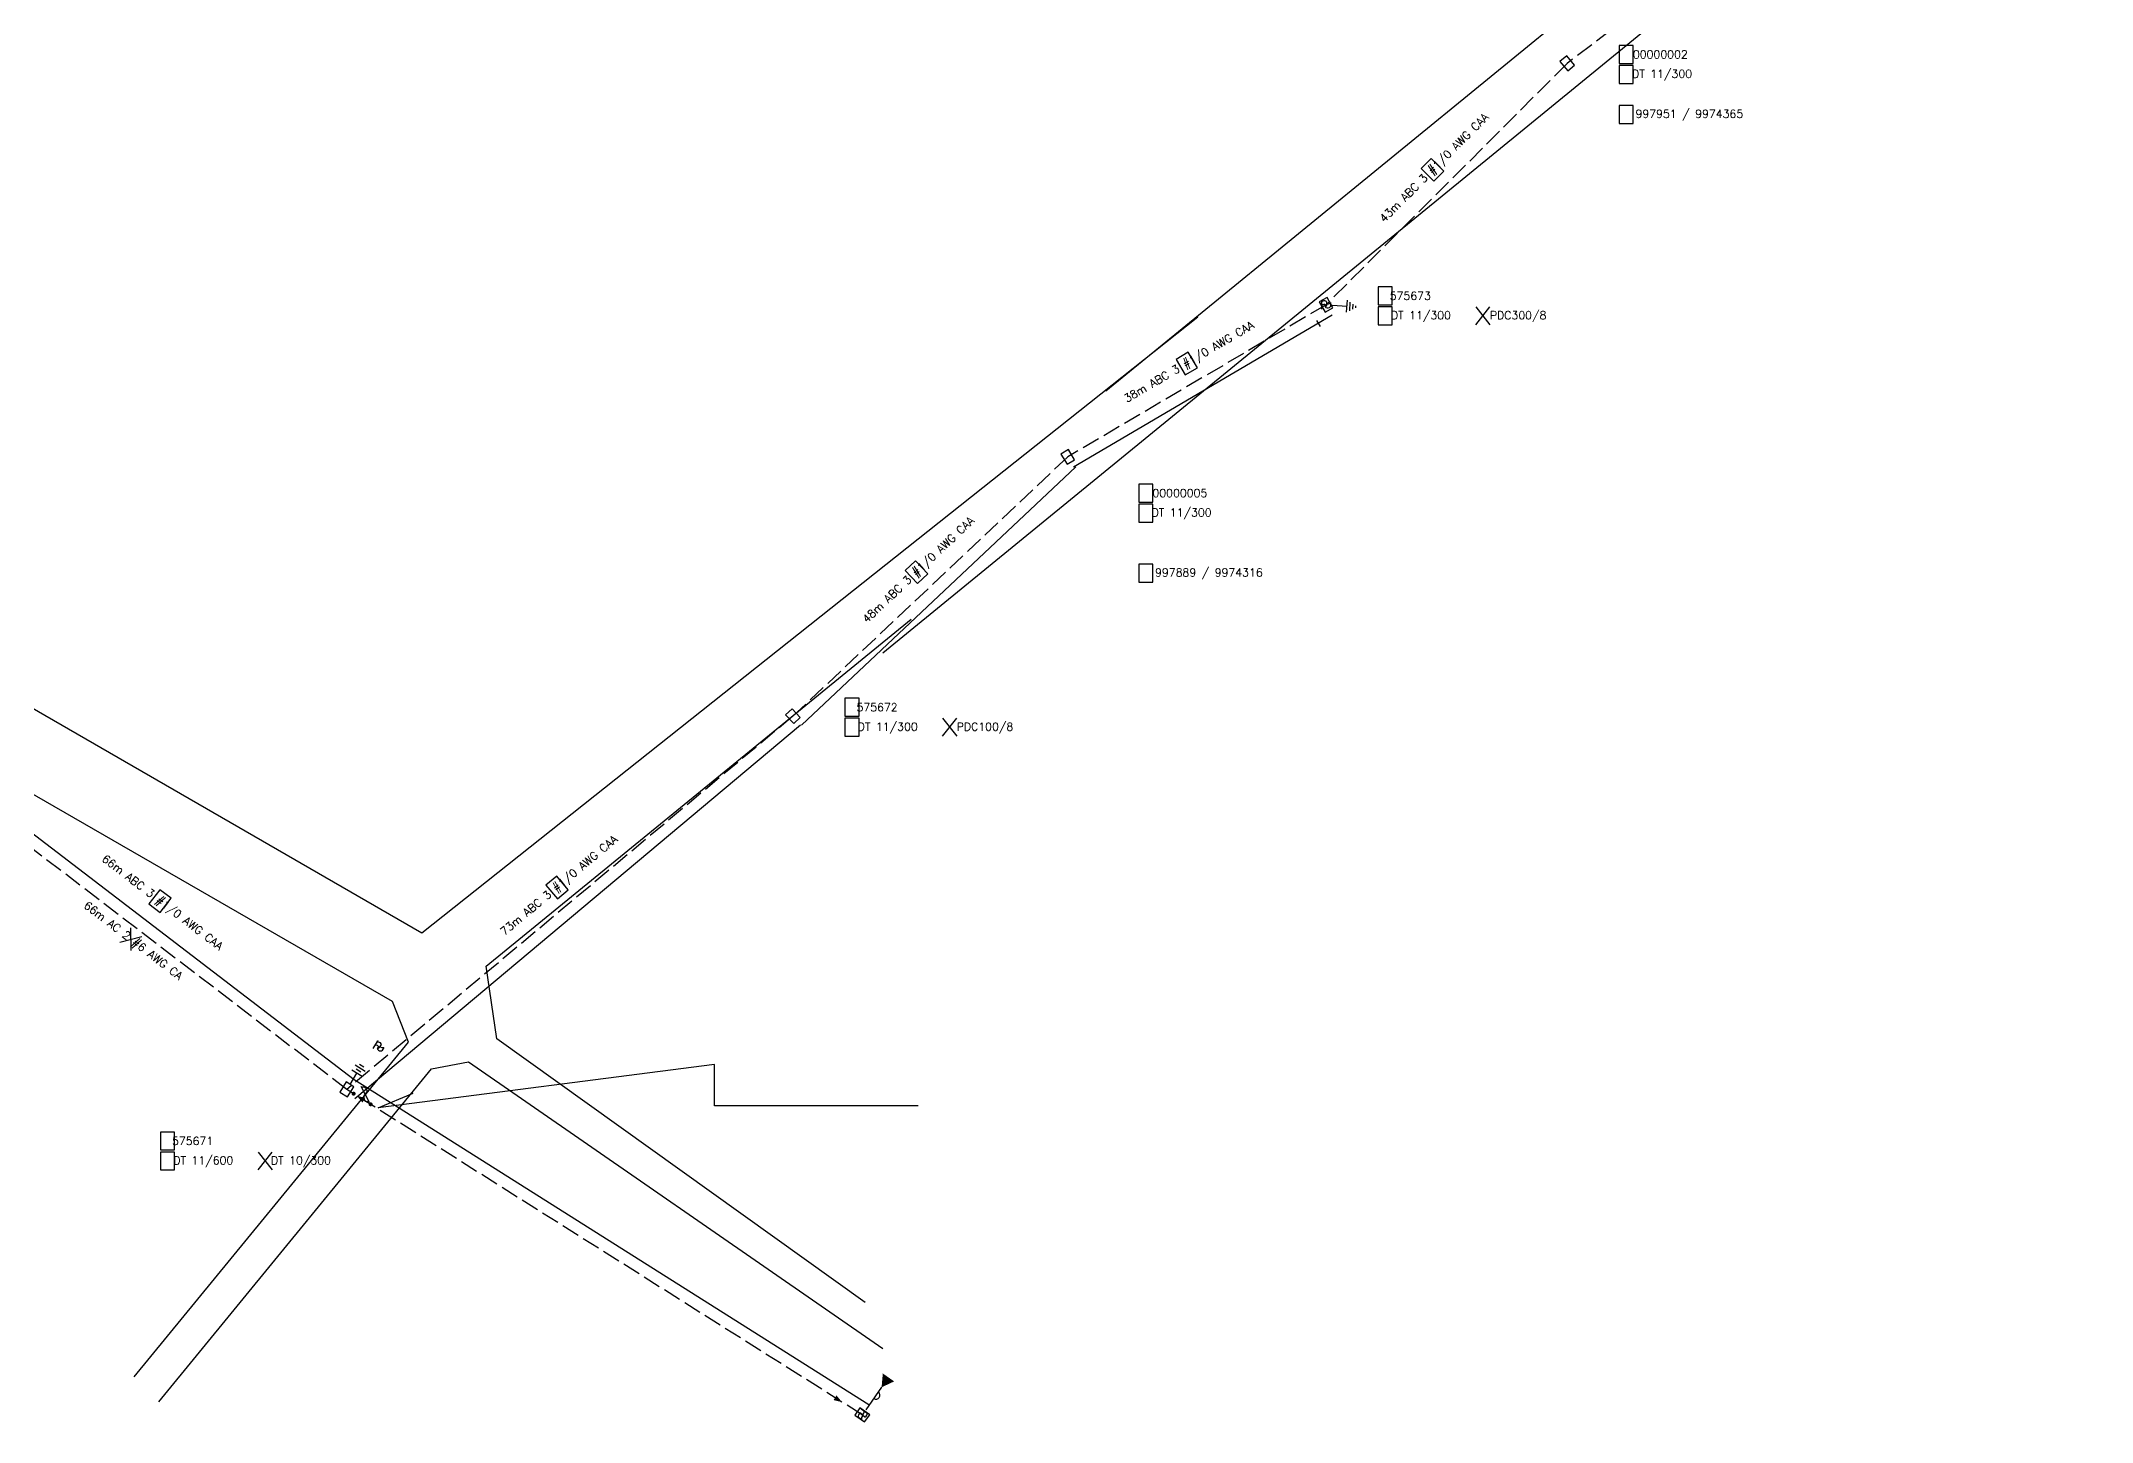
# Model space of a CAD drawing. Extents: x 936087 to 998074, y 9974195 to 10005451.
# Drawn here: x 997760.7 to 998017, y 9974195.1 to 9974367.7 of the extents above; entities that cross this region are included whole.
import ezdxf
from ezdxf.enums import TextEntityAlignment as Align

# ---------------------------------------------------------------- set-up
doc = ezdxf.new("R2010")
doc.units = 0
doc.header["$LTSCALE"] = 3
doc.linetypes.add('DASHED', pattern=[1, 0.75, -0.25])
for name, color, linetype in [('ENCABECAMENTO', 5, 'CONTINUOUS'), ('ENCABECAMENTO_PROJ', 1, 'CONTINUOUS'), ('INSTALACAO_CARGA', 4, 'CONTINUOUS'), ('INSTALACAO_MANOBRA_PROJ', 1, 'CONTINUOUS'), ('IP', 7, 'CONTINUOUS'), ('IP_PROJ', 1, 'CONTINUOUS'), ('PONTO_GEOGRAFICO', 7, 'CONTINUOUS'), ('PONTO_GEOGRAFICO_PROJ', 6, 'CONTINUOUS'), ('TEXTO_PG_COORD_PROJ', 7, 'CONTINUOUS'), ('TEXTO_PG_NUMERO_PROJ', 7, 'CONTINUOUS'), ('TEXTO_PG_PROJ', 7, 'CONTINUOUS'), ('TEXTO_PG_RETI', 7, 'CONTINUOUS'), ('TEXTO_TP_PROJ', 7, 'CONTINUOUS'), ('TEXTO_TP_RETI', 7, 'CONTINUOUS'), ('TRECHO_PRIMARIO', 5, 'DASHED'), ('TRECHO_PRIMARIO_PROJ', 1, 'DASHED'), ('TRECHO_SECUNDARIO', 1, 'CONTINUOUS'), ('TRECHO_SECUNDARIO_PROJ', 6, 'CONTINUOUS')]:
    doc.layers.add(name, color=color, linetype=linetype)
doc.styles.get("Standard").update_dxf_attribs({"font": 'ROMANS', "width": 0.8})

# ---------------------------------------------------------------- blocks, each defined once
blk = doc.blocks.new('00F1')
at = {"color": 0}
for p, q in [((-1.08, -1.13), (-1.08, 0.94)), ((0.08, 0.75), (0.08, -0.21)), ((1.08, 0.53), (1.08, -0.43)), ((-0.14, -0.51), (-0.14, -0.01))]:
    blk.add_line(p, q, dxfattribs=at)
blk.add_circle((-1.08, 1.02), 0.0836, dxfattribs=at)
for centre, radius, start, end in [((-0.45, 0.13), 0.884, 59.3245, 135.4578), ((-0.45, -0.83), 0.884, 59.3245, 135.4578), ((-0.08, 0.75), 0.159, 0, 59.3245), ((0.38, 1.08), 0.884, 249.6513, 322.1639), ((0.02, -0.51), 0.159, 108.4593, 239.6814), ((0.38, 0.11), 0.884, 239.6814, 322.1639), ((-0.08, -0.21), 0.159, 288.4593, 59.3245)]:
    blk.add_arc(centre, radius, start, end, dxfattribs=at)
blk = doc.blocks.new('002F')
at = {"color": 0}
blk.add_lwpolyline([(-1.11328, 1.5), (-1.11328, -1.5), (1.113281, -1.5), (1.113281, 1.5)], close=True, dxfattribs=at)
blk = doc.blocks.new('005C')
at = {"color": 0}
blk.add_line((8.42, 0), (1.5, 0), dxfattribs=at)
for centre, radius, start, end in [((4, 0), 0, 0, 180), ((6, 0), 1, 180, 0)]:
    blk.add_arc(centre, radius, start, end, dxfattribs=at)
blk.add_solid([(8.42, 0), (11.42, 1.73), (11.42, -1.73)], dxfattribs=at)
blk = doc.blocks.new('0077')
at = {"color": 0}
for p, q in [((6.566237, 0.249023), (2.667854, 2.499755)), ((4.520022, 1.009217), (4.611348, 1.785175))]:
    blk.add_line(p, q, dxfattribs=at)
at = {"color": 0, "const_width": 0.498046}
for points in [[(1.749023, 0, 1), (2.24707, 0, 1)], [(6.748535, 0, 1), (7.246582, 0, 1)]]:
    blk.add_lwpolyline(points, format="xyb", close=True, dxfattribs=at)
at = {"color": 0}
for centre, start, end in [((3.709929, 1.891267), 353.2874, 149.6257), ((5.421441, 0.903125), 173.2874, 330.3742)]:
    blk.add_arc(centre, 0.907641, start, end, dxfattribs=at)
blk = doc.blocks.new('0039')
at = {"color": 0}
for p, q in [((1.499999, 0), (4.784179, 0)), ((4.784179, -1.5), (4.784179, 1.5)), ((5.516601, -0.66503), (5.516601, 0.665039)), ((6.249023, -1.5), (6.249023, 1.5)), ((6.981445, -0.66503), (6.981445, 0.665039))]:
    blk.add_line(p, q, dxfattribs=at)
blk = doc.blocks.new('003A')
at = {"color": 0}
for p, q in [((1.5, 0), (5.26, 0)), ((5.26, -1.5), (5.26, 1.5)), ((5.99, -1.08), (5.99, 1.08)), ((6.72, -0.65), (6.72, 0.65)), ((7.46, -0.23), (7.46, 0.23))]:
    blk.add_line(p, q, dxfattribs=at)
blk = doc.blocks.new('004B')
at = {"color": 0}
blk.add_solid([(0, 0), (2.050781, -0.6958), (2.050781, 0.6958)], dxfattribs=at)
blk = doc.blocks.new('0048')
at = {"color": 0}
blk.add_line((0, -0.8789), (0, 0.878906), dxfattribs=at)

msp = doc.modelspace()

# ---------------------------------------------------------------- linework, layer by layer
at = {"layer": 'MUB_PROJ', "color": 84}
for p, q in [((997893.8, 9974323.98), (998017.04, 9974424.66)), ((997865.92, 9974291.24), (997977.44, 9974382.4)), ((997905.28, 9974333.18), (997808.32, 9974256.2)), ((997808.32, 9974256.2), (997721.01, 9974306.52)), ((997804.63, 9974247.65), (997718.56, 9974297.21)), ((997816.36, 9974252.07), (997869.46, 9974295.44)), ((997869.46, 9974295.44), (997869.46, 9974295.44)), ((997817.69, 9974243), (997816.36, 9974252.07)), ((997806.62, 9974242.56), (997804.63, 9974247.65)), ((997772.33, 9974200.74), (997806.62, 9974242.56)), ((997863.71, 9974210.03), (997817.69, 9974243)), ((997809.5, 9974239.24), (997814.15, 9974240.13)), ((997814.15, 9974240.13), (997865.92, 9974204.28)), ((997775.43, 9974197.64), (997809.5, 9974239.24)), ((997865.92, 9974204.28), (997865.92, 9974204.28))]:
    msp.add_line(p, q, dxfattribs=at)
at = {"layer": 'TEXTO_INDICADOR', "color": 5}
for p, q in [((997844.9, 9974239.76), (997802.84, 9974234.37)), ((997844.9, 9974234.6), (997844.9, 9974239.76)), ((997802.84, 9974234.37), (997807.2, 9974236.21)), ((997870.34, 9974234.6), (997844.9, 9974234.6))]:
    msp.add_line(p, q, dxfattribs=at)
at = {"layer": 'TEXTO_PG_COORD_PROJ', "color": 6}
for p, q in [((997959.72, 9974359.62), (997957.95, 9974359.62)), ((997957.95, 9974359.62), (997957.95, 9974357.39)), ((997957.95, 9974357.39), (997959.72, 9974357.39)), ((997959.72, 9974357.39), (997959.72, 9974359.62)), ((997899.67, 9974302.31), (997897.91, 9974302.31)), ((997897.91, 9974302.31), (997897.91, 9974300.07)), ((997899.67, 9974300.07), (997899.67, 9974302.31)), ((997897.91, 9974300.07), (997899.67, 9974300.07))]:
    msp.add_line(p, q, dxfattribs=at)
at = {"layer": 'TEXTO_PG_NUMERO_PROJ', "color": 6}
for p, q in [((997959.72, 9974367.12), (997957.95, 9974367.12)), ((997957.95, 9974367.12), (997957.95, 9974364.89)), ((997959.72, 9974364.89), (997959.72, 9974367.12)), ((997957.95, 9974364.89), (997959.72, 9974364.89)), ((997929.59, 9974336.96), (997927.82, 9974336.96)), ((997927.82, 9974336.96), (997927.82, 9974334.72)), ((997929.59, 9974334.72), (997929.59, 9974336.96)), ((997927.82, 9974334.72), (997929.59, 9974334.72)), ((997899.67, 9974312.31), (997897.91, 9974312.31)), ((997897.91, 9974312.31), (997897.91, 9974310.07)), ((997899.67, 9974310.07), (997899.67, 9974312.31)), ((997897.91, 9974310.07), (997899.67, 9974310.07)), ((997862.95, 9974285.54), (997861.18, 9974285.54)), ((997861.18, 9974285.54), (997861.18, 9974283.3)), ((997862.95, 9974283.3), (997862.95, 9974285.54)), ((997861.18, 9974283.3), (997862.95, 9974283.3)), ((997777.4, 9974231.34), (997775.63, 9974231.34)), ((997775.63, 9974231.34), (997775.63, 9974229.1)), ((997777.4, 9974229.1), (997777.4, 9974231.34)), ((997775.63, 9974229.1), (997777.4, 9974229.1))]:
    msp.add_line(p, q, dxfattribs=at)
at = {"layer": 'TEXTO_PG_PROJ', "color": 6}
for p, q in [((997959.72, 9974364.62), (997957.95, 9974364.62)), ((997957.95, 9974364.62), (997957.95, 9974362.39)), ((997959.72, 9974362.39), (997959.72, 9974364.62)), ((997957.95, 9974362.39), (997959.72, 9974362.39)), ((997929.59, 9974334.46), (997927.82, 9974334.46)), ((997927.82, 9974334.46), (997927.82, 9974332.22)), ((997929.59, 9974332.22), (997929.59, 9974334.46)), ((997927.82, 9974332.22), (997929.59, 9974332.22)), ((997899.67, 9974309.81), (997897.91, 9974309.81)), ((997897.91, 9974309.81), (997897.91, 9974307.57)), ((997899.67, 9974307.57), (997899.67, 9974309.81)), ((997897.91, 9974307.57), (997899.67, 9974307.57)), ((997862.95, 9974283.04), (997861.18, 9974283.04)), ((997861.18, 9974283.04), (997861.18, 9974280.8)), ((997862.95, 9974280.8), (997862.95, 9974283.04)), ((997861.18, 9974280.8), (997862.95, 9974280.8)), ((997777.4, 9974228.84), (997775.63, 9974228.84)), ((997775.63, 9974228.84), (997775.63, 9974226.6)), ((997775.63, 9974226.6), (997777.4, 9974226.6)), ((997777.4, 9974226.6), (997777.4, 9974228.84))]:
    msp.add_line(p, q, dxfattribs=at)
at = {"layer": 'TEXTO_PG_RETI', "color": 7}
for p, q in [((997940.02, 9974334.46), (997941.79, 9974332.22)), ((997940.02, 9974332.22), (997941.79, 9974334.46)), ((997873.38, 9974283.04), (997875.15, 9974280.8)), ((997873.38, 9974280.8), (997875.15, 9974283.04)), ((997787.83, 9974228.84), (997789.6, 9974226.6)), ((997787.83, 9974226.6), (997789.6, 9974228.84))]:
    msp.add_line(p, q, dxfattribs=at)
at = {"layer": 'TEXTO_TP_PROJ', "color": 6}
for p, q in [((997934.45, 9974352.99), (997933.2, 9974351.74)), ((997936.03, 9974351.41), (997934.45, 9974352.99)), ((997933.2, 9974351.74), (997934.79, 9974350.16)), ((997934.79, 9974350.16), (997936.03, 9974351.41)), ((997904.1, 9974328.78), (997902.58, 9974327.88)), ((997902.58, 9974327.88), (997903.71, 9974325.96)), ((997903.71, 9974325.96), (997905.23, 9974326.85)), ((997905.23, 9974326.85), (997904.1, 9974328.78)), ((997870.01, 9974302.74), (997868.73, 9974301.53)), ((997868.73, 9974301.53), (997870.26, 9974299.9)), ((997871.55, 9974301.11), (997870.01, 9974302.74)), ((997870.26, 9974299.9), (997871.55, 9974301.11)), ((997825.16, 9974263.32), (997823.8, 9974262.19)), ((997826.59, 9974261.61), (997825.16, 9974263.32)), ((997775.56, 9974261.62), (997774.2, 9974259.84)), ((997776.96, 9974260.55), (997775.56, 9974261.62)), ((997775.6, 9974258.77), (997776.96, 9974260.55)), ((997823.8, 9974262.19), (997825.24, 9974260.48)), ((997825.24, 9974260.48), (997826.59, 9974261.61)), ((997774.2, 9974259.84), (997775.6, 9974258.77))]:
    msp.add_line(p, q, dxfattribs=at)
at = {"layer": 'TEXTO_TP_RETI', "color": 5}
for p, q in [((997770.55, 9974255.08), (997773.31, 9974255.78)), ((997771.91, 9974256.86), (997771.95, 9974254.01))]:
    msp.add_line(p, q, dxfattribs=at)
at = {"layer": 'TRECHO_PRIMARIO', "color": 182}
msp.add_line((997863.35, 9974195.99), (997798.93, 9974236.66), dxfattribs=at)
at = {"layer": 'TRECHO_PRIMARIO_PROJ', "color": 6}
for p, q in [((998007.1, 9974407.11), (997951.46, 9974364.89)), ((997951.46, 9974364.89), (997921.32, 9974334.72)), ((997921.32, 9974334.72), (997889.03, 9974315.71)), ((997889.03, 9974315.71), (997854.68, 9974283.3)), ((997889.03, 9974315.71), (997854.68, 9974283.3)), ((997854.68, 9974283.3), (997798.93, 9974236.66)), ((997798.93, 9974236.66), (997746.76, 9974276.58))]:
    msp.add_line(p, q, dxfattribs=at)
at = {"layer": 'TRECHO_SECUNDARIO', "color": 1}
for p, q in [((997799.84, 9974237.86), (997747.67, 9974277.77)), ((997864.15, 9974197.26), (997799.73, 9974237.93))]:
    msp.add_line(p, q, dxfattribs=at)
at = {"layer": 'TRECHO_SECUNDARIO_PROJ', "color": 6}
for p, q in [((997922.08, 9974333.41), (997889.77, 9974314.43)), ((997890.04, 9974314.48), (997855.75, 9974282.18)), ((997855.63, 9974282.18), (997799.92, 9974235.48))]:
    msp.add_line(p, q, dxfattribs=at)

# ---------------------------------------------------------------- block references
at = {"layer": 'ACESSORIO_PROJ', "color": 6, "xscale": 0.5, "yscale": 0.5}
for name, p, rotation in [('003A', (997921.32, 9974334.72), 356), ('0039', (997798.93, 9974236.66), 418)]:
    msp.add_blockref(name, p, dxfattribs=dict(at, rotation=rotation))
at = {"layer": 'ENCABECAMENTO', "color": 5, "xscale": 0.5, "yscale": 0.5}
for name, p, rotation in [('0048', (997920.35, 9974332.39), 210), ('004B', (997860.81, 9974197.59), 148)]:
    msp.add_blockref(name, p, dxfattribs=dict(at, rotation=rotation))
at = {"layer": 'ENCABECAMENTO_PROJ', "color": 6, "xscale": 0.5, "yscale": 0.5, "rotation": 328}
msp.add_blockref('004B', (997800.19, 9974235.86), dxfattribs=at)
at = {"layer": 'INSTALACAO_CARGA', "color": 4, "xscale": 0.5, "yscale": 0.5, "rotation": 55}
msp.add_blockref('005C', (997863.35, 9974195.99), dxfattribs=at)
at = {"layer": 'INSTALACAO_MANOBRA_PROJ', "color": 6, "xscale": 0.5, "yscale": 0.5, "rotation": 328}
msp.add_blockref('0077', (997798.93, 9974236.66), dxfattribs=at)
at = {"layer": 'IP', "color": 5, "xscale": 0.5, "yscale": 0.5}
for p, rotation in [((997802.97, 9974241.97), 327.99), ((997863.35, 9974195.99), 235.26)]:
    msp.add_blockref('00F1', p, dxfattribs=dict(at, rotation=rotation))
at = {"layer": 'IP_PROJ', "color": 6, "xscale": 0.5, "yscale": 0.5}
msp.add_blockref('00F1', (997921.32, 9974334.72), dxfattribs=at)
at = {"layer": 'PONTO_GEOGRAFICO', "color": 7, "xscale": 0.5, "yscale": 0.5, "rotation": 235}
msp.add_blockref('002F', (997863.35, 9974195.99), dxfattribs=at)
at = {"layer": 'PONTO_GEOGRAFICO_PROJ', "color": 6, "xscale": 0.5, "yscale": 0.5}
for p, rotation in [((997951.46, 9974364.89), 40), ((997921.32, 9974334.72), 209), ((997889.03, 9974315.71), 31), ((997854.68, 9974283.3), 43), ((997798.93, 9974236.66), 328)]:
    msp.add_blockref('002F', p, dxfattribs=dict(at, rotation=rotation))

# ---------------------------------------------------------------- texts
at = {"layer": 'TEXTO_PG_COORD_PROJ', "color": 6}
for s, p in [(' 997951 / 9974365', (997966.38, 9974358.51)), (' 997889 / 9974316', (997906.33, 9974301.19))]:
    msp.add_text(s, height=1, dxfattribs=at).set_placement(p, align=Align.MIDDLE)
at = {"layer": 'TEXTO_PG_NUMERO_PROJ', "color": 6}
for s, p in [(' 00000002', (997962.75, 9974366.01)), (' 575673', (997931.5, 9974335.84)), (' 00000005', (997902.7, 9974311.19)), (' 575672', (997864.86, 9974284.42)), (' 575671', (997779.31, 9974230.22))]:
    msp.add_text(s, height=1, dxfattribs=at).set_placement(p, align=Align.MIDDLE)
at = {"layer": 'TEXTO_PG_PROJ', "color": 6}
for s, p in [(' DT 11/300', (997962.97, 9974363.51)), (' DT 11/300', (997932.83, 9974333.34)), (' DT 11/300', (997902.92, 9974308.69)), (' DT 11/300', (997866.19, 9974281.92)), (' DT 11/600', (997780.65, 9974227.72))]:
    msp.add_text(s, height=1, dxfattribs=at).set_placement(p, align=Align.MIDDLE)
at = {"layer": 'TEXTO_PG_RETI', "color": 7}
for s, p in [(' PDC300/8', (997944.98, 9974333.34)), (' PDC100/8', (997878.34, 9974281.92)), (' DT 10/300', (997792.85, 9974227.72))]:
    msp.add_text(s, height=1, dxfattribs=at).set_placement(p, align=Align.MIDDLE)
at = {"layer": 'TEXTO_TP_PROJ', "color": 6}
for s, rotation, p in [(' 43m ABC 3 #1/0 AWG CAA', 45.0336, (997934.62, 9974351.57)), (' 38m ABC 3 #1/0 AWG CAA', 30.4888, (997903.91, 9974327.37)), (' 48m ABC 3 #1/0 AWG CAA', 43.3374, (997870.14, 9974301.32)), (' 73m ABC 3 #1/0 AWG CAA', 39.9123, (997825.2, 9974261.9)), (' 66m ABC 3 #1/0 AWG CAA', 322.5873, (997775.58, 9974260.2))]:
    msp.add_text(s, height=1, rotation=rotation, dxfattribs=at).set_placement(p, align=Align.MIDDLE)
at = {"layer": 'TEXTO_TP_RETI', "color": 5}
msp.add_text(' 66m AC 2 #6 AWG CA', height=1, rotation=322.5873, dxfattribs=at).set_placement((997771.93, 9974255.43), align=Align.MIDDLE)

doc.saveas('drawing.dxf')
